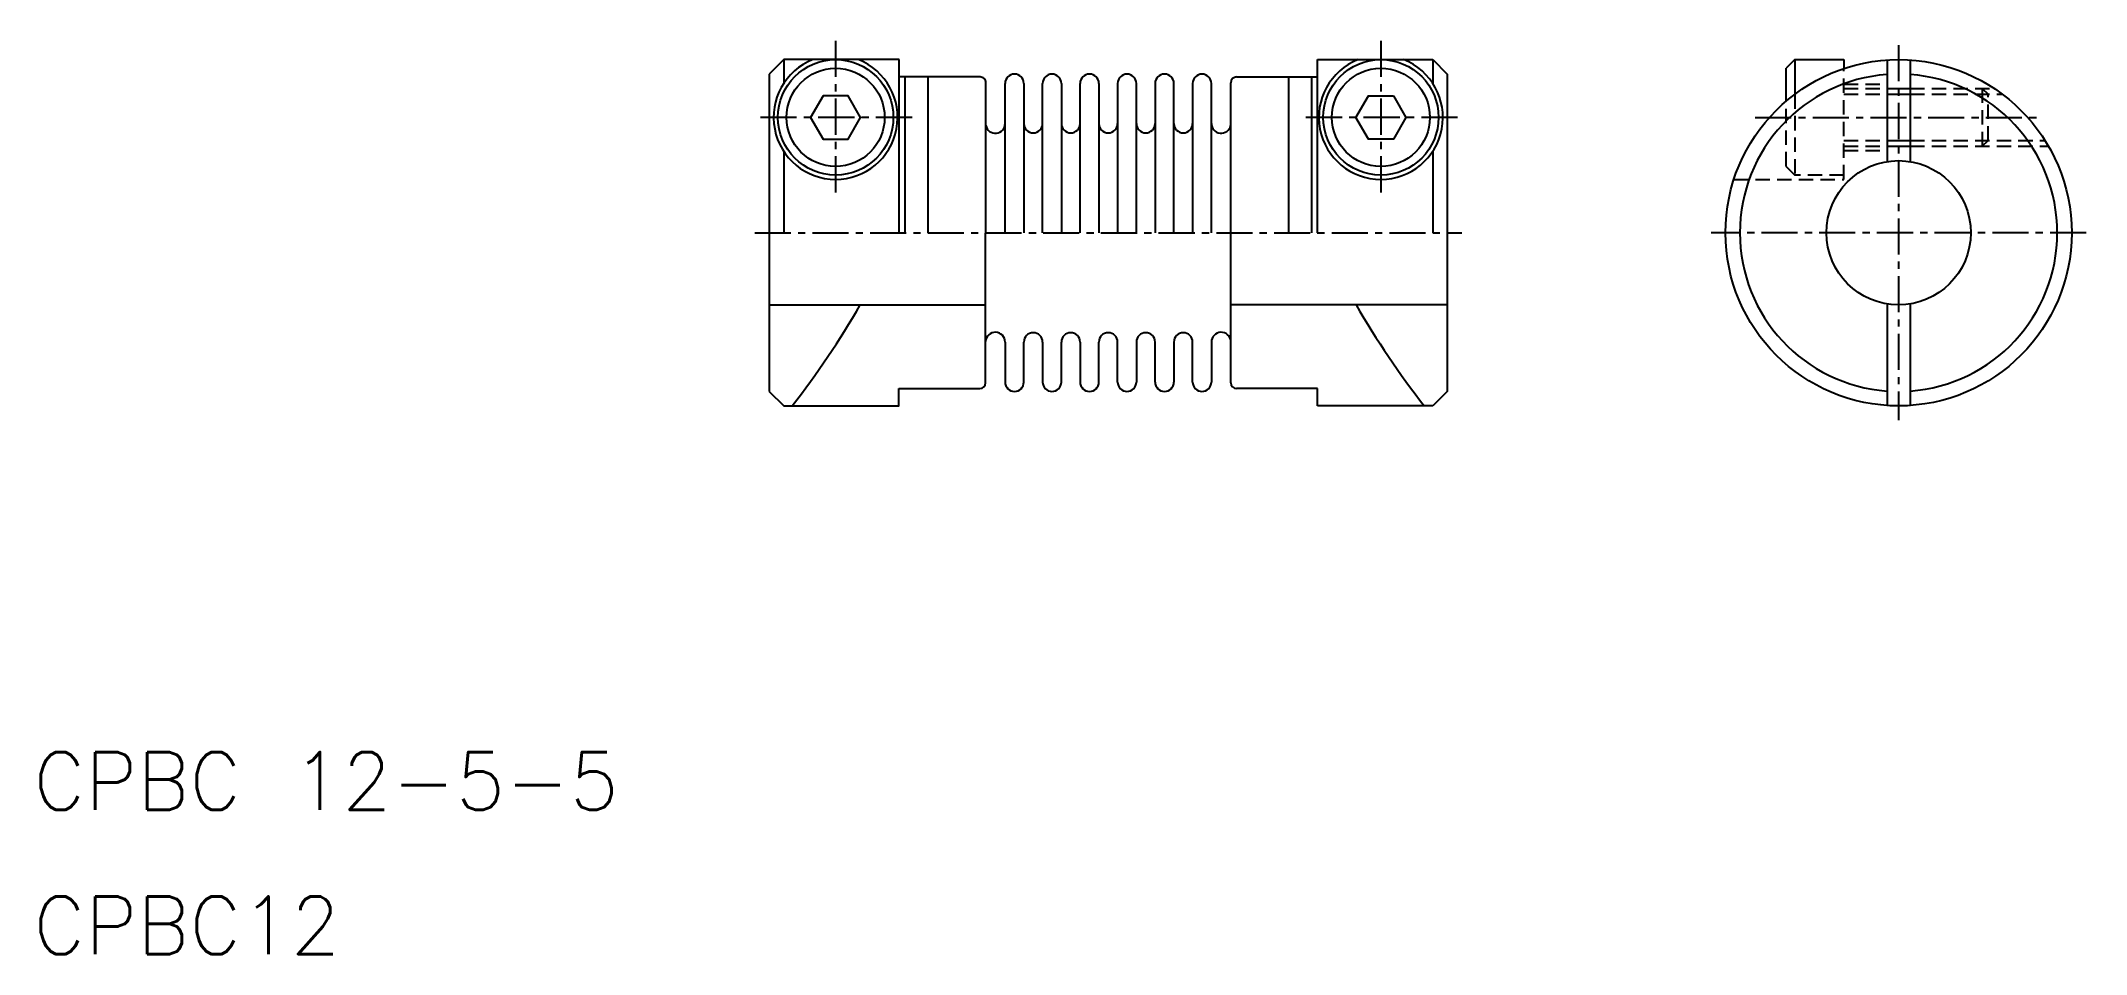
# Model space of a CAD drawing. Extents: x 5.3 to 76.1, y 5 to 36.6.
import ezdxf

# ---------------------------------------------------------------- set-up
doc = ezdxf.new("R2010")
doc.units = 0
doc.linetypes.add('CENTER', pattern=[2, 1.25, -0.25, 0.25, -0.25])
doc.linetypes.add('DASHED', pattern=[0.75, 0.5, -0.25])
doc.layers.get('0').update_dxf_attribs({"linetype": 'CONTINUOUS'})
doc.layers.add('CENTER', color=1, linetype='CENTER')
doc.styles.get("Standard").update_dxf_attribs({"font": 'txt', "bigfont": 'BIGFONT'})

msp = doc.modelspace()

# ---------------------------------------------------------------- linework, layer by layer
at = {"color": 7, "linetype": 'CONTINUOUS'}
for p, q in [((31.003, 36), (30.503, 35.5)), ((30.503, 35.5), (30.503, 24.5)), ((35.003, 36), (31.003, 36)), ((31.003, 36), (31.003, 35.176)), ((35.003, 30), (35.003, 36)), ((49.503, 36), (53.503, 36)), ((49.503, 30), (49.503, 36)), ((53.503, 36), (53.503, 35.176)), ((53.503, 36), (54.003, 35.5)), ((54.003, 35.5), (54.003, 24.5)), ((66.048, 36), (65.748, 35.7)), ((65.748, 34.56), (65.748, 35.7)), ((66.048, 36), (67.748, 36)), ((66.048, 36), (66.048, 34.8)), ((67.748, 36), (67.748, 35.691)), ((69.248, 35.987), (69.248, 32.468)), ((70.048, 35.987), (70.048, 32.468)), ((37.812, 35.4), (35.003, 35.4)), ((35.203, 35.4), (35.203, 30)), ((36.003, 35.4), (36.003, 30)), ((38.003, 24.8), (38.012, 35.2)), ((38.678, 30), (38.678, 35.175)), ((39.328, 35.175), (39.328, 30)), ((39.978, 30), (39.978, 35.175)), ((40.628, 35.175), (40.628, 30)), ((41.278, 30), (41.278, 35.175)), ((41.928, 35.175), (41.928, 30)), ((42.578, 35.175), (42.578, 30)), ((43.228, 30), (43.228, 35.175)), ((43.878, 35.175), (43.878, 30)), ((44.528, 30), (44.528, 35.175)), ((45.178, 35.175), (45.178, 30)), ((45.828, 30), (45.828, 35.175)), ((46.503, 24.8), (46.503, 35.2)), ((46.694, 35.4), (49.503, 35.4)), ((48.503, 35.4), (48.503, 30)), ((49.303, 35.4), (49.303, 30)), ((69.248, 35), (70.048, 35)), ((31.003, 32.824), (31.003, 30)), ((53.503, 32.824), (53.503, 30)), ((54.003, 32.75), (54.003, 32.75)), ((69.248, 33), (70.048, 33)), ((30.503, 27.5), (38.007, 27.5)), ((54.003, 27.5), (46.498, 27.5)), ((69.248, 27.532), (69.248, 24.013)), ((70.048, 27.532), (70.048, 24.013)), ((38.678, 26.212), (38.678, 24.825)), ((39.328, 24.825), (39.328, 26.212)), ((39.978, 26.212), (39.978, 24.825)), ((40.628, 24.825), (40.628, 26.212)), ((41.278, 26.212), (41.278, 24.825)), ((41.928, 24.825), (41.928, 26.212)), ((42.578, 24.825), (42.578, 26.212)), ((43.228, 26.212), (43.228, 24.825)), ((43.878, 24.825), (43.878, 26.212)), ((44.528, 26.212), (44.528, 24.825)), ((45.178, 24.825), (45.178, 26.212)), ((45.828, 26.212), (45.828, 24.825)), ((30.503, 24.5), (31.003, 24)), ((34.998, 24.6), (37.803, 24.6)), ((34.998, 24), (34.998, 24.6)), ((49.507, 24.6), (46.703, 24.6)), ((49.507, 24), (49.507, 24.6)), ((54.003, 24.5), (53.503, 24)), ((31.003, 24), (35.003, 24)), ((53.503, 24), (49.503, 24))]:
    msp.add_line(p, q, dxfattribs=at)
at = {"color": 3, "linetype": 'DASHED'}
for p, q in [((67.748, 31.85), (67.748, 35.691)), ((66.048, 34.8), (66.048, 32)), ((67.748, 35.15), (69.248, 35.15)), ((67.748, 35), (69.248, 35)), ((67.748, 34.8), (69.248, 34.8)), ((70.048, 35), (72.964, 35)), ((70.048, 34.8), (73.248, 34.8)), ((72.548, 35), (72.748, 34.8)), ((72.548, 35), (72.548, 33)), ((72.748, 33.2), (72.748, 34.8)), ((65.748, 32.3), (65.748, 34.56)), ((67.748, 33.2), (69.248, 33.2)), ((67.748, 33), (69.248, 33)), ((67.748, 32.85), (69.248, 32.85)), ((70.048, 33.2), (74.723, 33.2)), ((70.048, 33), (74.844, 33)), ((72.548, 33), (72.748, 33.2)), ((65.748, 32.3), (66.048, 32)), ((67.748, 32), (66.048, 32)), ((63.94, 31.85), (67.748, 31.85))]:
    msp.add_line(p, q, dxfattribs=at)
at = {"color": 3, "linetype": 'CONTINUOUS'}
for p, q in [((69.248, 34.8), (70.048, 34.8)), ((69.248, 33.2), (70.048, 33.2))]:
    msp.add_line(p, q, dxfattribs=at)
at = {"color": 7, "linetype": 'CONTINUOUS'}
for points in [[(32.37, 34.75), (31.937, 34), (32.37, 33.25), (33.236, 33.25), (33.669, 34), (33.236, 34.75)], [(52.136, 34.75), (52.569, 34), (52.136, 33.25), (51.27, 33.25), (50.837, 34), (51.27, 34.75)]]:
    msp.add_lwpolyline(points, close=True, dxfattribs=at)
for centre, radius in [((32.803, 34), 2), ((32.803, 34), 1.7), ((51.703, 34), 2), ((51.703, 34), 1.7), ((69.648, 30), 6), ((69.648, 30), 2.5)]:
    msp.add_circle(centre, radius, dxfattribs=at)
for centre, radius, start, end in [((32.803, 34), 2.15, 111.5289, 68.4711), ((39.003, 35.175), 0.325, 0, 180), ((40.303, 35.175), 0.325, 0, 180), ((41.603, 35.175), 0.325, 0, 180), ((42.903, 35.175), 0.325, 0, 180), ((44.203, 35.175), 0.325, 0, 180), ((45.503, 35.175), 0.325, 0, 180), ((51.703, 34), 2.15, 111.5289, 68.4711), ((69.648, 30), 5.5, 94.17065, 265.82935), ((69.648, 30), 5.5, 274.17065, 85.82935), ((37.812, 35.2), 0.2, 359.95014, 90), ((46.703, 35.2), 0.2, 90, 180), ((38.341, 33.788), 0.338, 191.95911, 0), ((39.653, 33.788), 0.325, 180, 0), ((40.953, 33.788), 0.325, 180, 0), ((42.253, 33.788), 0.325, 180, 0), ((43.553, 33.788), 0.325, 180, 0), ((44.853, 33.788), 0.325, 180, 0), ((46.166, 33.788), 0.338, 180, 347.34979), ((6.855, 43.057), 30.992, 322.05615, 329.87036), ((77.65, 43.057), 30.992, 210.12964, 217.94385), ((38.341, 26.212), 0.338, 0, 176.02112), ((39.653, 26.212), 0.325, 0, 180), ((40.953, 26.212), 0.325, 0, 180), ((42.253, 26.212), 0.325, 0, 180), ((43.553, 26.212), 0.325, 0, 180), ((44.853, 26.212), 0.325, 0, 180), ((46.166, 26.212), 0.338, 5.74213, 180), ((39.003, 24.825), 0.325, 180, 0), ((40.303, 24.825), 0.325, 180, 0), ((41.603, 24.825), 0.325, 180, 0), ((42.903, 24.825), 0.325, 180, 0), ((44.203, 24.825), 0.325, 180, 0), ((45.503, 24.825), 0.325, 180, 0), ((37.803, 24.8), 0.2, 270, 0), ((46.703, 24.8), 0.2, 180, 270)]:
    msp.add_arc(centre, radius, start, end, dxfattribs=at)
at = {"layer": 'CENTER', "color": 1, "linetype": 'CENTER'}
for p, q in [((32.803, 36.65), (32.803, 31.35)), ((51.703, 36.65), (51.703, 31.35)), ((69.648, 36.5), (69.648, 23.5)), ((35.453, 34), (30.153, 34)), ((54.356, 34), (49.056, 34)), ((64.675, 34), (74.62, 34)), ((30, 30), (54.509, 30)), ((76.148, 30), (63.148, 30))]:
    msp.add_line(p, q, dxfattribs=at)

# ---------------------------------------------------------------- texts
at = {"color": 7, "linetype": 'CONTINUOUS'}
for s, p in [('CPBC 12-5-5', (5, 10)), ('CPBC12', (5, 5))]:
    msp.add_text(s, height=2, dxfattribs=at).set_placement(p)

doc.saveas('drawing.dxf')
